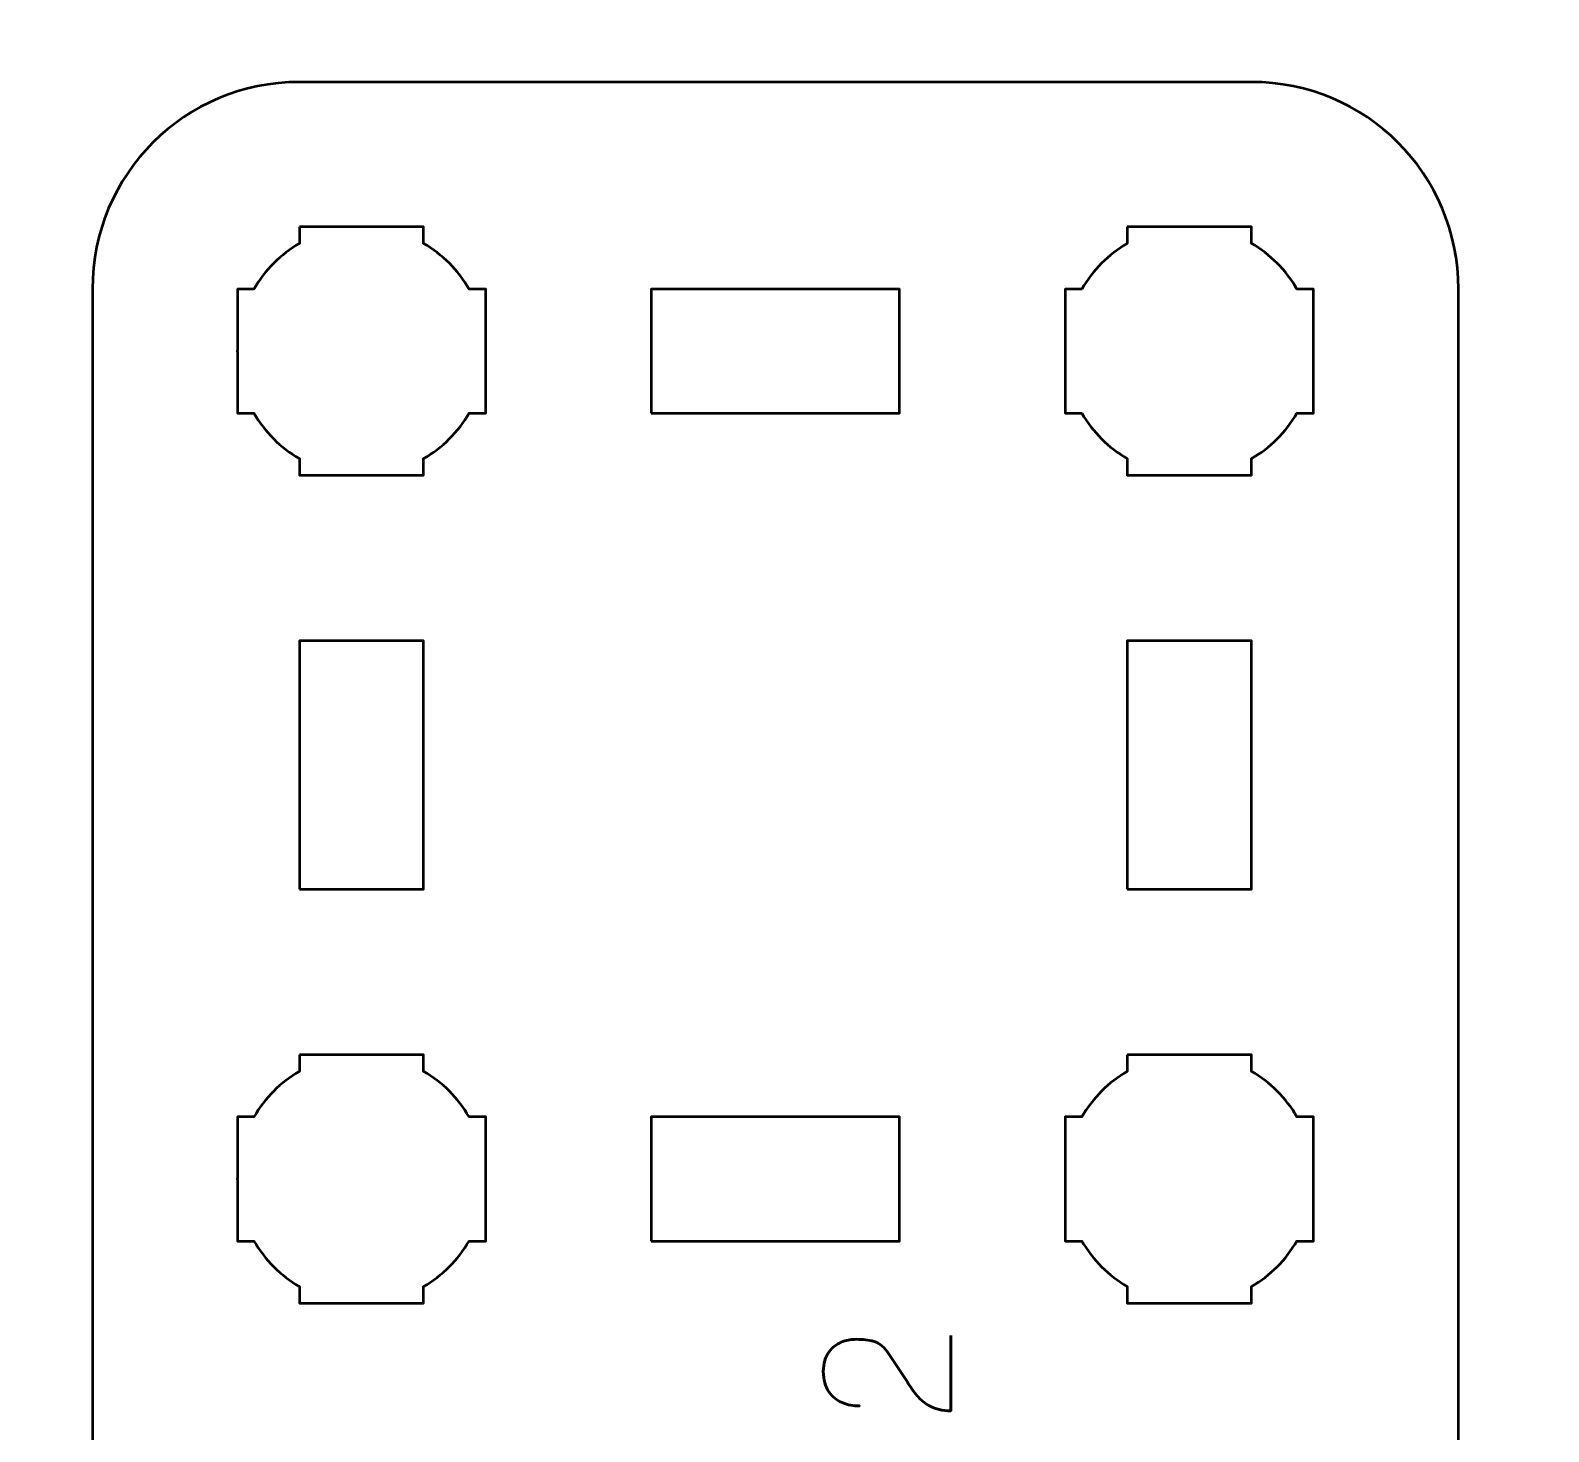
# Model space of a CAD drawing. Header units: centimetres. Extents: x -21 to 0, y -29.7 to 0.
# Drawn here: x -11.825 to -8.157, y -26.235 to -22.85 of the extents above; entities that cross this region are included whole.
import ezdxf

# ---------------------------------------------------------------- set-up
doc = ezdxf.new("R2010")
doc.units = ezdxf.units.CM
doc.header["$MEASUREMENT"] = 0
doc.layers.add('Layer 1', color=7, linetype='Continuous')

msp = doc.modelspace()

# ---------------------------------------------------------------- linework, layer by layer
at = {"layer": 'Layer 1', "color": 22, "lineweight": 53}
msp.add_open_spline([(-21, -29.19991), (-21, -29.19991), (-21, -0.49996), (-21, -0.49996), (-21, -0.49996), (-21, -0.22299), (-20.77691, 0), (-20.49991, 0), (-20.49991, 0), (-20.49991, 0), (-0.5001, 0), (-0.5001, 0), (-0.5001, 0), (-0.22296, 0), (0, -0.22299), (0, -0.49996), (0, -0.49996), (0, -0.49996), (0, -29.19991), (0, -29.19991), (0, -29.19991), (0, -29.47691), (-0.22296, -29.7), (-0.5001, -29.7), (-0.5001, -29.7), (-0.5001, -29.7), (-20.49991, -29.7), (-20.49991, -29.7), (-20.49991, -29.7), (-20.77691, -29.7), (-21, -29.47691), (-21, -29.19991)], degree=3, knots=[0, 0, 0, 0, 0.125, 0.125, 0.125, 0.125, 0.25, 0.25, 0.25, 0.25, 0.375, 0.375, 0.375, 0.375, 0.5, 0.5, 0.5, 0.5, 0.625, 0.625, 0.625, 0.625, 0.75, 0.75, 0.75, 0.75, 0.875, 0.875, 0.875, 0.875, 1, 1, 1, 1], dxfattribs=at)
at = {"layer": 'Layer 1', "color": 114, "lineweight": 53}
msp.add_open_spline([(-11.67493, -27.77487), (-11.67493, -27.77487), (-11.67493, -23.47501), (-11.67493, -23.47501), (-11.67493, -23.47501), (-11.67493, -23.19788), (-11.45183, -22.97492), (-11.17483, -22.97492), (-11.17483, -22.97492), (-11.17483, -22.97492), (-8.87491, -22.97492), (-8.87491, -22.97492), (-8.87491, -22.97492), (-8.5979, -22.97492), (-8.37495, -23.19788), (-8.37495, -23.47501), (-8.37495, -23.47501), (-8.37495, -23.47501), (-8.37495, -27.77487), (-8.37495, -27.77487), (-8.37495, -27.77487), (-8.37495, -28.05187), (-8.5979, -28.27496), (-8.87491, -28.27496), (-8.87491, -28.27496), (-8.87491, -28.27496), (-11.17483, -28.27496), (-11.17483, -28.27496), (-11.17483, -28.27496), (-11.45183, -28.27496), (-11.67493, -28.05187), (-11.67493, -27.77487)], degree=3, knots=[0, 0, 0, 0, 0.125, 0.125, 0.125, 0.125, 0.25, 0.25, 0.25, 0.25, 0.375, 0.375, 0.375, 0.375, 0.5, 0.5, 0.5, 0.5, 0.625, 0.625, 0.625, 0.625, 0.75, 0.75, 0.75, 0.75, 0.875, 0.875, 0.875, 0.875, 1, 1, 1, 1], dxfattribs=at)
at = {"layer": 'Layer 1', "lineweight": 53}
for points, knots in [([(-11.17489, -23.32502), (-11.17489, -23.32502), (-11.03032, -23.32502), (-11.03032, -23.32502), (-11.03032, -23.32502), (-11.03032, -23.32502), (-11.0249, -23.32495), (-11.0249, -23.32495), (-11.0249, -23.32495), (-11.0249, -23.32495), (-11.01947, -23.32502), (-11.01947, -23.32502), (-11.01947, -23.32502), (-11.01947, -23.32502), (-10.87489, -23.32502), (-10.87489, -23.32502), (-10.87489, -23.32502), (-10.87489, -23.32502), (-10.87489, -23.36508), (-10.87489, -23.36508), (-10.87489, -23.36508), (-10.82932, -23.39143), (-10.79134, -23.42944), (-10.765, -23.47501), (-10.765, -23.47501), (-10.765, -23.47501), (-10.72489, -23.47501), (-10.72489, -23.47501), (-10.72489, -23.47501), (-10.72489, -23.47501), (-10.72489, -23.77501), (-10.72489, -23.77501), (-10.72489, -23.77501), (-10.72489, -23.77501), (-10.76509, -23.77501), (-10.76509, -23.77501), (-10.76509, -23.77501), (-10.79143, -23.82051), (-10.82937, -23.85847), (-10.87489, -23.8848), (-10.87489, -23.8848), (-10.87489, -23.8848), (-10.87489, -23.92501), (-10.87489, -23.92501), (-10.87489, -23.92501), (-10.87489, -23.92501), (-11.17489, -23.92501), (-11.17489, -23.92501), (-11.17489, -23.92501), (-11.17489, -23.92501), (-11.17489, -23.88478), (-11.17489, -23.88478), (-11.17489, -23.88478), (-11.2204, -23.85845), (-11.25834, -23.8205), (-11.28469, -23.77501), (-11.28469, -23.77501), (-11.28469, -23.77501), (-11.32488, -23.77501), (-11.32488, -23.77501), (-11.32488, -23.77501), (-11.32488, -23.77501), (-11.32488, -23.62754), (-11.32488, -23.62754), (-11.32488, -23.62754), (-11.32488, -23.62754), (-11.3249, -23.62494), (-11.3249, -23.62494), (-11.3249, -23.62494), (-11.3249, -23.62494), (-11.32488, -23.62234), (-11.32488, -23.62234), (-11.32488, -23.62234), (-11.32488, -23.62234), (-11.32488, -23.47501), (-11.32488, -23.47501), (-11.32488, -23.47501), (-11.32488, -23.47501), (-11.28478, -23.47501), (-11.28478, -23.47501), (-11.28478, -23.47501), (-11.25844, -23.42945), (-11.22045, -23.39145), (-11.17489, -23.3651), (-11.17489, -23.3651), (-11.17489, -23.3651), (-11.17489, -23.32502), (-11.17489, -23.32502)], [0, 0, 0, 0, 0.0454545, 0.0454545, 0.0454545, 0.0454545, 0.0909091, 0.0909091, 0.0909091, 0.0909091, 0.1363636, 0.1363636, 0.1363636, 0.1363636, 0.1818182, 0.1818182, 0.1818182, 0.1818182, 0.2272727, 0.2272727, 0.2272727, 0.2272727, 0.2727273, 0.2727273, 0.2727273, 0.2727273, 0.3181818, 0.3181818, 0.3181818, 0.3181818, 0.3636364, 0.3636364, 0.3636364, 0.3636364, 0.4090909, 0.4090909, 0.4090909, 0.4090909, 0.4545455, 0.4545455, 0.4545455, 0.4545455, 0.5, 0.5, 0.5, 0.5, 0.5454545, 0.5454545, 0.5454545, 0.5454545, 0.5909091, 0.5909091, 0.5909091, 0.5909091, 0.6363636, 0.6363636, 0.6363636, 0.6363636, 0.6818182, 0.6818182, 0.6818182, 0.6818182, 0.7272727, 0.7272727, 0.7272727, 0.7272727, 0.7727273, 0.7727273, 0.7727273, 0.7727273, 0.8181818, 0.8181818, 0.8181818, 0.8181818, 0.8636364, 0.8636364, 0.8636364, 0.8636364, 0.9090909, 0.9090909, 0.9090909, 0.9090909, 0.9545455, 0.9545455, 0.9545455, 0.9545455, 1, 1, 1, 1]), ([(-9.17489, -23.32502), (-9.17489, -23.32502), (-9.03032, -23.32502), (-9.03032, -23.32502), (-9.03032, -23.32502), (-9.03032, -23.32502), (-9.0249, -23.32495), (-9.0249, -23.32495), (-9.0249, -23.32495), (-9.0249, -23.32495), (-9.01947, -23.32502), (-9.01947, -23.32502), (-9.01947, -23.32502), (-9.01947, -23.32502), (-8.87489, -23.32502), (-8.87489, -23.32502), (-8.87489, -23.32502), (-8.87489, -23.32502), (-8.87489, -23.36508), (-8.87489, -23.36508), (-8.87489, -23.36508), (-8.82932, -23.39143), (-8.79134, -23.42944), (-8.765, -23.47501), (-8.765, -23.47501), (-8.765, -23.47501), (-8.72489, -23.47501), (-8.72489, -23.47501), (-8.72489, -23.47501), (-8.72489, -23.47501), (-8.72489, -23.77501), (-8.72489, -23.77501), (-8.72489, -23.77501), (-8.72489, -23.77501), (-8.76509, -23.77501), (-8.76509, -23.77501), (-8.76509, -23.77501), (-8.79143, -23.82051), (-8.82937, -23.85847), (-8.87489, -23.8848), (-8.87489, -23.8848), (-8.87489, -23.8848), (-8.87489, -23.92501), (-8.87489, -23.92501), (-8.87489, -23.92501), (-8.87489, -23.92501), (-9.17489, -23.92501), (-9.17489, -23.92501), (-9.17489, -23.92501), (-9.17489, -23.92501), (-9.17489, -23.88478), (-9.17489, -23.88478), (-9.17489, -23.88478), (-9.2204, -23.85845), (-9.25834, -23.8205), (-9.28469, -23.77501), (-9.28469, -23.77501), (-9.28469, -23.77501), (-9.32488, -23.77501), (-9.32488, -23.77501), (-9.32488, -23.77501), (-9.32488, -23.77501), (-9.32488, -23.62754), (-9.32488, -23.62754), (-9.32488, -23.62754), (-9.32488, -23.62754), (-9.3249, -23.62494), (-9.3249, -23.62494), (-9.3249, -23.62494), (-9.3249, -23.62494), (-9.32488, -23.62234), (-9.32488, -23.62234), (-9.32488, -23.62234), (-9.32488, -23.62234), (-9.32488, -23.47501), (-9.32488, -23.47501), (-9.32488, -23.47501), (-9.32488, -23.47501), (-9.28478, -23.47501), (-9.28478, -23.47501), (-9.28478, -23.47501), (-9.25844, -23.42945), (-9.22045, -23.39145), (-9.17489, -23.3651), (-9.17489, -23.3651), (-9.17489, -23.3651), (-9.17489, -23.32502), (-9.17489, -23.32502)], [0, 0, 0, 0, 0.0454545, 0.0454545, 0.0454545, 0.0454545, 0.0909091, 0.0909091, 0.0909091, 0.0909091, 0.1363636, 0.1363636, 0.1363636, 0.1363636, 0.1818182, 0.1818182, 0.1818182, 0.1818182, 0.2272727, 0.2272727, 0.2272727, 0.2272727, 0.2727273, 0.2727273, 0.2727273, 0.2727273, 0.3181818, 0.3181818, 0.3181818, 0.3181818, 0.3636364, 0.3636364, 0.3636364, 0.3636364, 0.4090909, 0.4090909, 0.4090909, 0.4090909, 0.4545455, 0.4545455, 0.4545455, 0.4545455, 0.5, 0.5, 0.5, 0.5, 0.5454545, 0.5454545, 0.5454545, 0.5454545, 0.5909091, 0.5909091, 0.5909091, 0.5909091, 0.6363636, 0.6363636, 0.6363636, 0.6363636, 0.6818182, 0.6818182, 0.6818182, 0.6818182, 0.7272727, 0.7272727, 0.7272727, 0.7272727, 0.7727273, 0.7727273, 0.7727273, 0.7727273, 0.8181818, 0.8181818, 0.8181818, 0.8181818, 0.8636364, 0.8636364, 0.8636364, 0.8636364, 0.9090909, 0.9090909, 0.9090909, 0.9090909, 0.9545455, 0.9545455, 0.9545455, 0.9545455, 1, 1, 1, 1]), ([(-10.32488, -23.77501), (-10.32488, -23.77501), (-10.32488, -23.47501), (-10.32488, -23.47501), (-10.32488, -23.47501), (-10.32488, -23.47501), (-9.72489, -23.47501), (-9.72489, -23.47501), (-9.72489, -23.47501), (-9.72489, -23.47501), (-9.72489, -23.77501), (-9.72489, -23.77501), (-9.72489, -23.77501), (-9.72489, -23.77501), (-10.32488, -23.77501), (-10.32488, -23.77501)], [0, 0, 0, 0, 0.25, 0.25, 0.25, 0.25, 0.5, 0.5, 0.5, 0.5, 0.75, 0.75, 0.75, 0.75, 1, 1, 1, 1]), ([(-11.17483, -24.92496), (-11.17483, -24.92496), (-11.17483, -24.32496), (-11.17483, -24.32496), (-11.17483, -24.32496), (-11.17483, -24.32496), (-10.87483, -24.32496), (-10.87483, -24.32496), (-10.87483, -24.32496), (-10.87483, -24.32496), (-10.87483, -24.92496), (-10.87483, -24.92496), (-10.87483, -24.92496), (-10.87483, -24.92496), (-11.17483, -24.92496), (-11.17483, -24.92496)], [0, 0, 0, 0, 0.25, 0.25, 0.25, 0.25, 0.5, 0.5, 0.5, 0.5, 0.75, 0.75, 0.75, 0.75, 1, 1, 1, 1]), ([(-9.17491, -24.92496), (-9.17491, -24.92496), (-9.17491, -24.32496), (-9.17491, -24.32496), (-9.17491, -24.32496), (-9.17491, -24.32496), (-8.87491, -24.32496), (-8.87491, -24.32496), (-8.87491, -24.32496), (-8.87491, -24.32496), (-8.87491, -24.92496), (-8.87491, -24.92496), (-8.87491, -24.92496), (-8.87491, -24.92496), (-9.17491, -24.92496), (-9.17491, -24.92496)], [0, 0, 0, 0, 0.25, 0.25, 0.25, 0.25, 0.5, 0.5, 0.5, 0.5, 0.75, 0.75, 0.75, 0.75, 1, 1, 1, 1]), ([(-11.17489, -25.32502), (-11.17489, -25.32502), (-11.03032, -25.32502), (-11.03032, -25.32502), (-11.03032, -25.32502), (-11.03032, -25.32502), (-11.0249, -25.32495), (-11.0249, -25.32495), (-11.0249, -25.32495), (-11.0249, -25.32495), (-11.01947, -25.32502), (-11.01947, -25.32502), (-11.01947, -25.32502), (-11.01947, -25.32502), (-10.87489, -25.32502), (-10.87489, -25.32502), (-10.87489, -25.32502), (-10.87489, -25.32502), (-10.87489, -25.36508), (-10.87489, -25.36508), (-10.87489, -25.36508), (-10.82932, -25.39143), (-10.79134, -25.42944), (-10.765, -25.47501), (-10.765, -25.47501), (-10.765, -25.47501), (-10.72489, -25.47501), (-10.72489, -25.47501), (-10.72489, -25.47501), (-10.72489, -25.47501), (-10.72489, -25.77501), (-10.72489, -25.77501), (-10.72489, -25.77501), (-10.72489, -25.77501), (-10.76509, -25.77501), (-10.76509, -25.77501), (-10.76509, -25.77501), (-10.79143, -25.82051), (-10.82937, -25.85847), (-10.87489, -25.8848), (-10.87489, -25.8848), (-10.87489, -25.8848), (-10.87489, -25.92501), (-10.87489, -25.92501), (-10.87489, -25.92501), (-10.87489, -25.92501), (-11.17489, -25.92501), (-11.17489, -25.92501), (-11.17489, -25.92501), (-11.17489, -25.92501), (-11.17489, -25.88478), (-11.17489, -25.88478), (-11.17489, -25.88478), (-11.2204, -25.85845), (-11.25834, -25.8205), (-11.28469, -25.77501), (-11.28469, -25.77501), (-11.28469, -25.77501), (-11.32488, -25.77501), (-11.32488, -25.77501), (-11.32488, -25.77501), (-11.32488, -25.77501), (-11.32488, -25.62754), (-11.32488, -25.62754), (-11.32488, -25.62754), (-11.32488, -25.62754), (-11.3249, -25.62494), (-11.3249, -25.62494), (-11.3249, -25.62494), (-11.3249, -25.62494), (-11.32488, -25.62234), (-11.32488, -25.62234), (-11.32488, -25.62234), (-11.32488, -25.62234), (-11.32488, -25.47501), (-11.32488, -25.47501), (-11.32488, -25.47501), (-11.32488, -25.47501), (-11.28478, -25.47501), (-11.28478, -25.47501), (-11.28478, -25.47501), (-11.25844, -25.42945), (-11.22045, -25.39145), (-11.17489, -25.3651), (-11.17489, -25.3651), (-11.17489, -25.3651), (-11.17489, -25.32502), (-11.17489, -25.32502)], [0, 0, 0, 0, 0.0454545, 0.0454545, 0.0454545, 0.0454545, 0.0909091, 0.0909091, 0.0909091, 0.0909091, 0.1363636, 0.1363636, 0.1363636, 0.1363636, 0.1818182, 0.1818182, 0.1818182, 0.1818182, 0.2272727, 0.2272727, 0.2272727, 0.2272727, 0.2727273, 0.2727273, 0.2727273, 0.2727273, 0.3181818, 0.3181818, 0.3181818, 0.3181818, 0.3636364, 0.3636364, 0.3636364, 0.3636364, 0.4090909, 0.4090909, 0.4090909, 0.4090909, 0.4545455, 0.4545455, 0.4545455, 0.4545455, 0.5, 0.5, 0.5, 0.5, 0.5454545, 0.5454545, 0.5454545, 0.5454545, 0.5909091, 0.5909091, 0.5909091, 0.5909091, 0.6363636, 0.6363636, 0.6363636, 0.6363636, 0.6818182, 0.6818182, 0.6818182, 0.6818182, 0.7272727, 0.7272727, 0.7272727, 0.7272727, 0.7727273, 0.7727273, 0.7727273, 0.7727273, 0.8181818, 0.8181818, 0.8181818, 0.8181818, 0.8636364, 0.8636364, 0.8636364, 0.8636364, 0.9090909, 0.9090909, 0.9090909, 0.9090909, 0.9545455, 0.9545455, 0.9545455, 0.9545455, 1, 1, 1, 1]), ([(-9.17489, -25.32502), (-9.17489, -25.32502), (-9.03032, -25.32502), (-9.03032, -25.32502), (-9.03032, -25.32502), (-9.03032, -25.32502), (-9.0249, -25.32495), (-9.0249, -25.32495), (-9.0249, -25.32495), (-9.0249, -25.32495), (-9.01947, -25.32502), (-9.01947, -25.32502), (-9.01947, -25.32502), (-9.01947, -25.32502), (-8.87489, -25.32502), (-8.87489, -25.32502), (-8.87489, -25.32502), (-8.87489, -25.32502), (-8.87489, -25.36508), (-8.87489, -25.36508), (-8.87489, -25.36508), (-8.82932, -25.39143), (-8.79134, -25.42944), (-8.765, -25.47501), (-8.765, -25.47501), (-8.765, -25.47501), (-8.72489, -25.47501), (-8.72489, -25.47501), (-8.72489, -25.47501), (-8.72489, -25.47501), (-8.72489, -25.77501), (-8.72489, -25.77501), (-8.72489, -25.77501), (-8.72489, -25.77501), (-8.76509, -25.77501), (-8.76509, -25.77501), (-8.76509, -25.77501), (-8.79143, -25.82051), (-8.82937, -25.85847), (-8.87489, -25.8848), (-8.87489, -25.8848), (-8.87489, -25.8848), (-8.87489, -25.92501), (-8.87489, -25.92501), (-8.87489, -25.92501), (-8.87489, -25.92501), (-9.17489, -25.92501), (-9.17489, -25.92501), (-9.17489, -25.92501), (-9.17489, -25.92501), (-9.17489, -25.88478), (-9.17489, -25.88478), (-9.17489, -25.88478), (-9.2204, -25.85845), (-9.25834, -25.8205), (-9.28469, -25.77501), (-9.28469, -25.77501), (-9.28469, -25.77501), (-9.32488, -25.77501), (-9.32488, -25.77501), (-9.32488, -25.77501), (-9.32488, -25.77501), (-9.32488, -25.62754), (-9.32488, -25.62754), (-9.32488, -25.62754), (-9.32488, -25.62754), (-9.3249, -25.62494), (-9.3249, -25.62494), (-9.3249, -25.62494), (-9.3249, -25.62494), (-9.32488, -25.62234), (-9.32488, -25.62234), (-9.32488, -25.62234), (-9.32488, -25.62234), (-9.32488, -25.47501), (-9.32488, -25.47501), (-9.32488, -25.47501), (-9.32488, -25.47501), (-9.28478, -25.47501), (-9.28478, -25.47501), (-9.28478, -25.47501), (-9.25844, -25.42945), (-9.22045, -25.39145), (-9.17489, -25.3651), (-9.17489, -25.3651), (-9.17489, -25.3651), (-9.17489, -25.32502), (-9.17489, -25.32502)], [0, 0, 0, 0, 0.0454545, 0.0454545, 0.0454545, 0.0454545, 0.0909091, 0.0909091, 0.0909091, 0.0909091, 0.1363636, 0.1363636, 0.1363636, 0.1363636, 0.1818182, 0.1818182, 0.1818182, 0.1818182, 0.2272727, 0.2272727, 0.2272727, 0.2272727, 0.2727273, 0.2727273, 0.2727273, 0.2727273, 0.3181818, 0.3181818, 0.3181818, 0.3181818, 0.3636364, 0.3636364, 0.3636364, 0.3636364, 0.4090909, 0.4090909, 0.4090909, 0.4090909, 0.4545455, 0.4545455, 0.4545455, 0.4545455, 0.5, 0.5, 0.5, 0.5, 0.5454545, 0.5454545, 0.5454545, 0.5454545, 0.5909091, 0.5909091, 0.5909091, 0.5909091, 0.6363636, 0.6363636, 0.6363636, 0.6363636, 0.6818182, 0.6818182, 0.6818182, 0.6818182, 0.7272727, 0.7272727, 0.7272727, 0.7272727, 0.7727273, 0.7727273, 0.7727273, 0.7727273, 0.8181818, 0.8181818, 0.8181818, 0.8181818, 0.8636364, 0.8636364, 0.8636364, 0.8636364, 0.9090909, 0.9090909, 0.9090909, 0.9090909, 0.9545455, 0.9545455, 0.9545455, 0.9545455, 1, 1, 1, 1]), ([(-10.32488, -25.77494), (-10.32488, -25.77494), (-10.32488, -25.47494), (-10.32488, -25.47494), (-10.32488, -25.47494), (-10.32488, -25.47494), (-9.72489, -25.47494), (-9.72489, -25.47494), (-9.72489, -25.47494), (-9.72489, -25.47494), (-9.72489, -25.77494), (-9.72489, -25.77494), (-9.72489, -25.77494), (-9.72489, -25.77494), (-10.32488, -25.77494), (-10.32488, -25.77494)], [0, 0, 0, 0, 0.25, 0.25, 0.25, 0.25, 0.5, 0.5, 0.5, 0.5, 0.75, 0.75, 0.75, 0.75, 1, 1, 1, 1])]:
    msp.add_open_spline(points, degree=3, knots=knots, dxfattribs=at)
at = {"layer": 'Layer 1', "color": 40, "lineweight": 53}
msp.add_open_spline([(-9.60156, -26.00354), (-9.60156, -26.00354), (-9.60156, -26.18519), (-9.60156, -26.18519), (-9.60156, -26.18519), (-9.62181, -26.18462), (-9.63821, -26.18092), (-9.65102, -26.17415), (-9.65102, -26.17415), (-9.66368, -26.16755), (-9.6743, -26.15901), (-9.68284, -26.14853), (-9.68284, -26.14853), (-9.69113, -26.1382), (-9.69924, -26.12687), (-9.70697, -26.11449), (-9.70697, -26.11449), (-9.70697, -26.11449), (-9.75519, -26.04214), (-9.75519, -26.04214), (-9.75519, -26.04214), (-9.76567, -26.02781), (-9.77795, -26.01914), (-9.7917, -26.0161), (-9.7917, -26.0161), (-9.8055, -26.01321), (-9.81954, -26.01197), (-9.83404, -26.0125), (-9.83404, -26.0125), (-9.84381, -26.01236), (-9.85457, -26.01473), (-9.86628, -26.01942), (-9.86628, -26.01942), (-9.87771, -26.02422), (-9.88762, -26.03222), (-9.89616, -26.04351), (-9.89616, -26.04351), (-9.90445, -26.05494), (-9.90886, -26.07054), (-9.90925, -26.09036), (-9.90925, -26.09036), (-9.90886, -26.11051), (-9.90445, -26.12677), (-9.89602, -26.13887), (-9.89602, -26.13887), (-9.88748, -26.15115), (-9.87662, -26.15996), (-9.86349, -26.16533), (-9.86349, -26.16533), (-9.85016, -26.17087), (-9.83637, -26.17348), (-9.82218, -26.17333), (-9.82218, -26.17333), (-9.83637, -26.17348), (-9.85016, -26.17087), (-9.86349, -26.16533), (-9.86349, -26.16533), (-9.87662, -26.15996), (-9.88748, -26.15115), (-9.89602, -26.13887), (-9.89602, -26.13887), (-9.90445, -26.12677), (-9.90886, -26.11051), (-9.90925, -26.09036), (-9.90925, -26.09036), (-9.90886, -26.07054), (-9.90445, -26.05494), (-9.89616, -26.04351), (-9.89616, -26.04351), (-9.88762, -26.03222), (-9.87771, -26.02422), (-9.86628, -26.01942), (-9.86628, -26.01942), (-9.85457, -26.01473), (-9.84381, -26.01236), (-9.83404, -26.0125), (-9.83404, -26.0125), (-9.81954, -26.01197), (-9.8055, -26.01321), (-9.7917, -26.0161), (-9.7917, -26.0161), (-9.77795, -26.01914), (-9.76567, -26.02781), (-9.75519, -26.04214), (-9.75519, -26.04214), (-9.75519, -26.04214), (-9.70697, -26.11449), (-9.70697, -26.11449), (-9.70697, -26.11449), (-9.69924, -26.12687), (-9.69113, -26.1382), (-9.68284, -26.14853), (-9.68284, -26.14853), (-9.6743, -26.15901), (-9.66368, -26.16755), (-9.65102, -26.17415), (-9.65102, -26.17415), (-9.63821, -26.18092), (-9.62181, -26.18462), (-9.60156, -26.18519), (-9.60156, -26.18519), (-9.60156, -26.18519), (-9.60156, -26.00354), (-9.60156, -26.00354)], degree=3, knots=[0, 0, 0, 0, 0.0384615, 0.0384615, 0.0384615, 0.0384615, 0.0769231, 0.0769231, 0.0769231, 0.0769231, 0.1153846, 0.1153846, 0.1153846, 0.1153846, 0.1538462, 0.1538462, 0.1538462, 0.1538462, 0.1923077, 0.1923077, 0.1923077, 0.1923077, 0.2307692, 0.2307692, 0.2307692, 0.2307692, 0.2692308, 0.2692308, 0.2692308, 0.2692308, 0.3076923, 0.3076923, 0.3076923, 0.3076923, 0.3461538, 0.3461538, 0.3461538, 0.3461538, 0.3846154, 0.3846154, 0.3846154, 0.3846154, 0.4230769, 0.4230769, 0.4230769, 0.4230769, 0.4615385, 0.4615385, 0.4615385, 0.4615385, 0.5, 0.5, 0.5, 0.5, 0.5384615, 0.5384615, 0.5384615, 0.5384615, 0.5769231, 0.5769231, 0.5769231, 0.5769231, 0.6153846, 0.6153846, 0.6153846, 0.6153846, 0.6538462, 0.6538462, 0.6538462, 0.6538462, 0.6923077, 0.6923077, 0.6923077, 0.6923077, 0.7307692, 0.7307692, 0.7307692, 0.7307692, 0.7692308, 0.7692308, 0.7692308, 0.7692308, 0.8076923, 0.8076923, 0.8076923, 0.8076923, 0.8461538, 0.8461538, 0.8461538, 0.8461538, 0.8846154, 0.8846154, 0.8846154, 0.8846154, 0.9230769, 0.9230769, 0.9230769, 0.9230769, 0.9615385, 0.9615385, 0.9615385, 0.9615385, 1, 1, 1, 1], dxfattribs=at)

doc.saveas('drawing.dxf')
